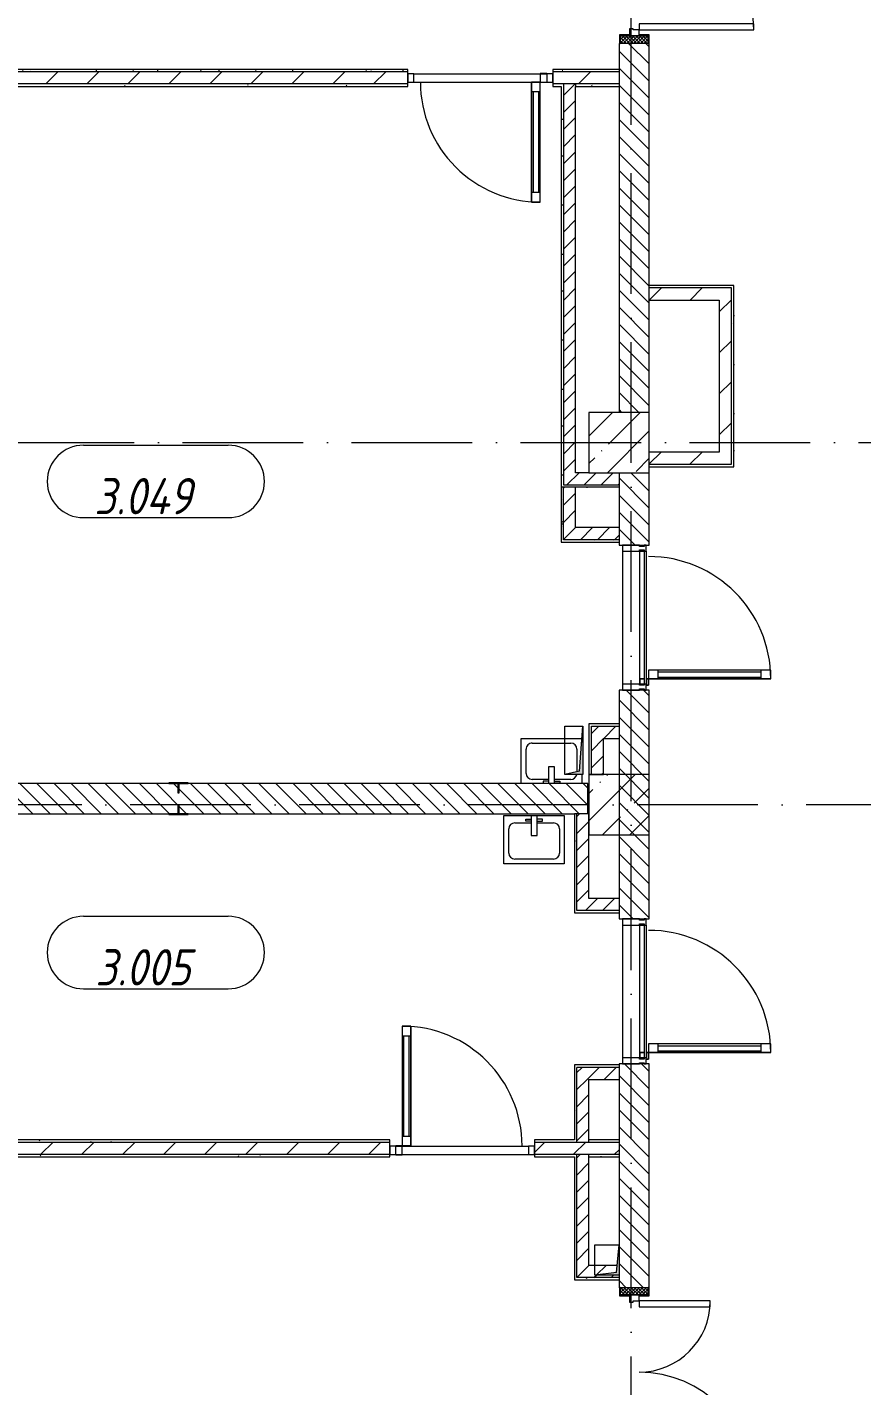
# Model space of a CAD drawing. Header units: millimetres. Extents: x -6467 to 106027, y -7090 to 195095.
# Drawn here: x 556 to 7469, y 121283 to 132535 of the extents above; entities that cross this region are included whole.
import ezdxf

# ---------------------------------------------------------------- set-up
doc = ezdxf.new("R2010")
doc.units = ezdxf.units.MM
doc.linetypes.add('50_200_ШТРИХ_1Т_ш5_п1_п1_', pattern=[1400, 1000, -200, 0, -200])
for name, color, linetype, lineweight, true_color in [('A-AREA-IDEN-1', 7, 'Continuous', 9, 0xaaaaaa), ('A-GENM-1', 7, 'Continuous', 9, 0xaaaaaa), ('A-GENM-2', 7, 'Continuous', 20, 0xaaaaaa), ('I-WALL-1', 7, 'Continuous', 5, 0x787878), ('M-EQPM-1', 7, 'Continuous', 9, 0xaaaaaa), ('M-EQPM-2', 7, 'Continuous', 9, 0xe2e2e2), ('P-SANR-FIXT-1', 7, 'Continuous', 9, 0xaaaaaa), ('Оси-3', 7, '50_200_ШТРИХ_1Т_ш5_п1_п1_', 9, 0xaaaaaa)]:
    doc.layers.add(name, color=color, linetype=linetype, lineweight=lineweight, true_color=true_color)
for name, color, linetype, lineweight in [('A-DETL-GENF', 7, 'Continuous', 9), ('A-DOOR', 7, 'Continuous', 9), ('A-DOOR-2', 7, 'Continuous', 5), ('A-DOOR-FRAM', 7, 'Continuous', 9), ('A-DOOR-FRAM-2', 7, 'Continuous', 5), ('A-GLAZ-CWMG', 7, 'Continuous', 9), ('A-GLAZ-CWMG-1', 7, 'Continuous', 20), ('A-WALL', 7, 'Continuous', 5), ('A-WALL-FNSH-1', 7, 'Continuous', 5), ('I-WALL', 7, 'Continuous', 5), ('S-COLS', 7, 'Continuous', 9), ('S-COLS-1', 7, 'Continuous', 5)]:
    doc.layers.add(name, color=color, linetype=linetype, lineweight=lineweight)
doc.styles.add('ISOCPEUR_I_1', font='isocpeui.ttf', dxfattribs={"width": 0.85, "height": 2.5})
pattern_1 = [(135, (109.45, 102614.03), (-70.71068, -70.71068), [])]
pattern_2 = [(0, (109.45, 102614.03), (406.4, 101.6), [6.706, -298.094, 6.706, -298.094, -1625.6]), (0, (109.45, 102614.03), (406.4, 101.6), [-609.6, 6.706, -602.894, 6.706, -298.094, -711.2]), (0, (109.45, 102614.03), (406.4, 101.6), [-1524, 6.706, -196.494, 6.706, -501.294]), (120, (261.85, 102664.83), (-291.18818, 301.15272), [6.706, -298.094, 6.706, -298.094, -1625.6]), (120, (261.85, 102664.83), (-291.18818, 301.15272), [-609.6, 6.706, -602.894, 6.706, -298.094, -711.2]), (120, (261.85, 102664.83), (-291.18818, 301.15272), [-1524, 6.706, -196.494, 6.706, -501.294]), (240, (312.65, 102868.03), (-115.21182, -402.75272), [6.706, -298.094, 6.706, -298.094, -1625.6]), (240, (312.65, 102868.03), (-115.21182, -402.75272), [-609.6, 6.706, -602.894, 6.706, -298.094, -711.2]), (240, (312.65, 102868.03), (-115.21182, -402.75272), [-1524, 6.706, -196.494, 6.706, -501.294])]
pattern_3 = [(45, (109.45, 102614.03), (-169.7056, 169.7056), [])]
pattern_4 = [(135, (1456.41, 189.685), (-14.14214, -14.14214), []), (225, (1456.41, 189.685), (14.14214, -14.14214), [])]
pattern_5 = [(45, (-666.384, 189.685), (-14.1421, 14.1421), []), (135, (-666.384, 189.685), (-14.1421, -14.1421), [])]
pattern_6 = [(45, (109.45, 102614.03), (-70.71068, 70.71068), [])]

# ---------------------------------------------------------------- blocks, each defined once
blk = doc.blocks.new('BSC_Колонна _Прямоугольная - 500х500-V58-АИ_План этажа Радиаторы_3')
at = {"layer": 'S-COLS-1'}
h = blk.add_hatch(dxfattribs=at)
h.set_pattern_fill('FP_86', color=256, style=0, pattern_type=2)
h.set_pattern_definition([(45, (-5350, -26481.04), (-228.0985, 228.0985), []), (45, (-5121.9, -26481.04), (-228.0985, 228.0985), [403.225, -80.645, 6.706, -73.939])])
h.paths.add_polyline_path([(-250, -250), (250, -250), (250, 250), (-250, 250)])
for p, q in [((250, 250), (-250, 250)), ((-250, 250), (-250, -250)), ((250, -250), (250, 250)), ((-250, -250), (250, -250))]:
    blk.add_line(p, q, dxfattribs=at)
blk = doc.blocks.new('110_Дверь_СКБ_2Ст_Наружная1 - СОШ_Д-07_1760_1440_х2400мм_Все учебные помещения_ читальные залы_EIW30-25569166-АИ_План этажа Радиаторы_3')
at = {"layer": 'A-DOOR-2'}
h = blk.add_hatch(dxfattribs=at)
h.set_pattern_fill('FP_117', color=256, style=0, pattern_type=2)
h.set_pattern_definition(pattern_4)
h.paths.add_polyline_path([(899.5, -115), (899.5, 115), (839.5, 115), (839.5, -115)])
at = {"layer": 'A-DOOR-FRAM-2'}
h = blk.add_hatch(dxfattribs=at)
h.set_pattern_fill('FP_118', color=256, style=0, pattern_type=2)
h.set_pattern_definition(pattern_5)
h.paths.add_polyline_path([(-800.5, -115), (-800.5, 115), (-860.5, 115), (-860.5, -115)])
at = {"layer": 'A-DOOR'}
for p, q in [((789.5, 990), (739.5, 990)), ((739.5, 990), (739.5, 40)), ((789.5, 40), (789.5, 990)), ((-750.5, 630), (-750.5, 40)), ((-700.5, 630), (-750.5, 630)), ((-700.5, 40), (-700.5, 630)), ((-750.5, 40), (-700.5, 40)), ((739.5, 40), (789.5, 40))]:
    blk.add_line(p, q, dxfattribs=at)
at = {"layer": 'A-DOOR-2'}
for p, q in [((-792.5, 123), (-862.5, 123)), ((-862.5, 123), (-862.5, 115)), ((-862.5, 115), (-800.5, 115)), ((-800.5, 115), (-800.5, 40)), ((-792.5, 40), (-792.5, 123)), ((901.5, 123), (831.5, 123)), ((831.5, 123), (831.5, 40)), ((839.5, 40), (839.5, 115)), ((839.5, 115), (901.5, 115)), ((901.5, 115), (901.5, 123)), ((-800.5, 40), (-792.5, 40)), ((831.5, 40), (839.5, 40)), ((-792.5, -40), (-800.5, -40)), ((-800.5, -40), (-800.5, -115)), ((-792.5, -123), (-792.5, -40)), ((839.5, -40), (831.5, -40)), ((831.5, -40), (831.5, -123)), ((839.5, -115), (839.5, -40)), ((-862.5, -115), (-862.5, -123)), ((-800.5, -115), (-862.5, -115)), ((-862.5, -123), (-792.5, -123)), ((831.5, -123), (901.5, -123)), ((901.5, -115), (839.5, -115)), ((901.5, -123), (901.5, -115))]:
    blk.add_line(p, q, dxfattribs=at)
for centre, radius, start, end in [((789.5, 40), 950, 90, 180), ((-750.5, 40), 590, 0, 90)]:
    blk.add_arc(centre, radius, start, end, dxfattribs=at)
at = {"layer": 'A-DOOR-FRAM'}
for p, q in [((-800.5, 115), (-860.5, 115)), ((-860.5, 115), (-860.5, -115)), ((-800.5, -115), (-800.5, 115)), ((899.5, 115), (839.5, 115)), ((839.5, 115), (839.5, -115)), ((899.5, -115), (899.5, 115)), ((-750.5, 40), (-800.5, 40)), ((-800.5, 40), (-800.5, -40)), ((-750.5, -10), (-750.5, 40)), ((789.5, 40), (789.5, -10)), ((839.5, 40), (789.5, 40)), ((839.5, -40), (839.5, 40)), ((-800.5, -40), (-740.5, -40)), ((-740.5, -10), (-750.5, -10)), ((-740.5, -40), (-740.5, -10)), ((789.5, -10), (779.5, -10)), ((779.5, -10), (779.5, -40)), ((779.5, -40), (839.5, -40)), ((-860.5, -115), (-800.5, -115)), ((839.5, -115), (899.5, -115))]:
    blk.add_line(p, q, dxfattribs=at)
blk = doc.blocks.new('110_Дверь_СКБ_2Ст_Наружная1 - СОШ_Д-07_1760_1440_х2400мм_Все учебные помещения_ читальные залы-26087665-АИ_План этажа Радиаторы_3')
at = {"layer": 'A-DOOR-2'}
h = blk.add_hatch(dxfattribs=at)
h.set_pattern_fill('FP_117', color=256, style=0, pattern_type=2)
h.set_pattern_definition(pattern_4)
h.paths.add_polyline_path([(899.5, -115), (899.5, 115), (839.5, 115), (839.5, -115)])
at = {"layer": 'A-DOOR-FRAM-2'}
h = blk.add_hatch(dxfattribs=at)
h.set_pattern_fill('FP_118', color=256, style=0, pattern_type=2)
h.set_pattern_definition(pattern_5)
h.paths.add_polyline_path([(-800.5, -115), (-800.5, 115), (-860.5, 115), (-860.5, -115)])
at = {"layer": 'A-DOOR'}
for p, q in [((789.5, 990), (739.5, 990)), ((739.5, 990), (739.5, 40)), ((789.5, 40), (789.5, 990)), ((-750.5, 630), (-750.5, 40)), ((-700.5, 630), (-750.5, 630)), ((-700.5, 40), (-700.5, 630)), ((-750.5, 40), (-700.5, 40)), ((739.5, 40), (789.5, 40))]:
    blk.add_line(p, q, dxfattribs=at)
at = {"layer": 'A-DOOR-2'}
for p, q in [((-792.5, 123), (-862.5, 123)), ((-862.5, 123), (-862.5, 115)), ((-862.5, 115), (-800.5, 115)), ((-800.5, 115), (-800.5, 40)), ((-792.5, 40), (-792.5, 123)), ((901.5, 123), (831.5, 123)), ((831.5, 123), (831.5, 40)), ((839.5, 40), (839.5, 115)), ((839.5, 115), (901.5, 115)), ((901.5, 115), (901.5, 123)), ((-800.5, 40), (-792.5, 40)), ((831.5, 40), (839.5, 40)), ((-792.5, -40), (-800.5, -40)), ((-800.5, -40), (-800.5, -115)), ((-792.5, -123), (-792.5, -40)), ((839.5, -40), (831.5, -40)), ((831.5, -40), (831.5, -123)), ((839.5, -115), (839.5, -40)), ((-862.5, -115), (-862.5, -123)), ((-800.5, -115), (-862.5, -115)), ((-862.5, -123), (-792.5, -123)), ((831.5, -123), (901.5, -123)), ((901.5, -115), (839.5, -115)), ((901.5, -123), (901.5, -115))]:
    blk.add_line(p, q, dxfattribs=at)
for centre, radius, start, end in [((789.5, 40), 950, 90, 180), ((-750.5, 40), 590, 0, 90)]:
    blk.add_arc(centre, radius, start, end, dxfattribs=at)
at = {"layer": 'A-DOOR-FRAM'}
for p, q in [((-800.5, 115), (-860.5, 115)), ((-860.5, 115), (-860.5, -115)), ((-800.5, -115), (-800.5, 115)), ((899.5, 115), (839.5, 115)), ((839.5, 115), (839.5, -115)), ((899.5, -115), (899.5, 115)), ((-750.5, 40), (-800.5, 40)), ((-800.5, 40), (-800.5, -40)), ((-750.5, -10), (-750.5, 40)), ((789.5, 40), (789.5, -10)), ((839.5, 40), (789.5, 40)), ((839.5, -40), (839.5, 40)), ((-800.5, -40), (-740.5, -40)), ((-740.5, -10), (-750.5, -10)), ((-740.5, -40), (-740.5, -10)), ((789.5, -10), (779.5, -10)), ((779.5, -10), (779.5, -40)), ((779.5, -40), (839.5, -40)), ((-860.5, -115), (-800.5, -115)), ((839.5, -115), (899.5, -115))]:
    blk.add_line(p, q, dxfattribs=at)
blk = doc.blocks.new('SND_2D_Раковина1 - 400х300-V164-АИ_План этажа Радиаторы_3')
at = {"layer": 'P-SANR-FIXT-1'}
for p, q in [((-250, 80), (-250, 155)), ((-160, 120), (-25, 120)), ((-70, 150), (-25, 150)), ((-70, 135), (-70, 150)), ((-25, 135), (-70, 135)), ((-25, 155), (-25, 15)), ((25, 15), (25, 155)), ((70, 150), (25, 150)), ((25, 135), (70, 135)), ((25, 120), (160, 120)), ((70, 135), (70, 150)), ((250, 155), (250, -220)), ((-210, -130), (-210, 58)), ((-25, 15), (25, 15)), ((210, 70), (210, -130)), ((-250, -220), (-250, -185)), ((250, -220), (-250, -220)), ((160, -180), (-160, -180))]:
    blk.add_line(p, q, dxfattribs=at)
for centre, start, end in [((-160, 70), 90, 167.273), ((160, 70), 0, 90), ((-160, -130), 180, 270), ((160, -130), 270, 0)]:
    blk.add_arc(centre, 50, start, end, dxfattribs=at)
blk = doc.blocks.new('SND_2D_Раковина1 - 400х300-17910372-АИ_План этажа Радиаторы_3')
at = {"layer": 'P-SANR-FIXT-1'}
for p, q in [((-250, -220), (-250, 180)), ((-250, 180), (250, 180)), ((-160, 120), (-25, 120)), ((-70, 150), (-25, 150)), ((-70, 135), (-70, 150)), ((-25, 135), (-70, 135)), ((-25, 180), (-25, 15)), ((25, 15), (25, 180)), ((70, 150), (25, 150)), ((25, 135), (70, 135)), ((25, 120), (160, 120)), ((70, 135), (70, 150)), ((250, 180), (250, -220)), ((-210, -130), (-210, 70)), ((-25, 15), (25, 15)), ((210, 70), (210, -130)), ((250, -220), (-250, -220)), ((160, -180), (-160, -180))]:
    blk.add_line(p, q, dxfattribs=at)
for centre, start, end in [((-160, 70), 90, 180), ((160, 70), 0, 90), ((-160, -130), 180, 270), ((160, -130), 270, 0)]:
    blk.add_arc(centre, 50, start, end, dxfattribs=at)
blk = doc.blocks.new('Дверь_СКБ_1ст_Витражная - Горячий цех 11  EIW30 2-22198419-АИ_План этажа Радиаторы_3')
at = {"layer": 'A-DETL-GENF'}
for p, q in [((-496, 1028), (-424, 1028)), ((-496, 1028), (-496, 36)), ((-424, 1028), (-496, 1028)), ((-496, 1028), (-496, 36)), ((-424, 1028), (-424, 36)), ((-424, 36), (-424, 1028)), ((-496, 948), (-424, 948)), ((-486, 948), (-486, 116)), ((-442, 948), (-442, 116)), ((-496, 116), (-424, 116)), ((-496, 36), (-550, 36)), ((-496, 36), (-550, 36)), ((-424, 36), (-496, 36)), ((-496, 36), (-424, 36)), ((-496, -36), (-496, 36)), ((-496, -36), (-496, 36)), ((-550, -36), (-496, -36)), ((-550, -36), (-496, -36))]:
    blk.add_line(p, q, dxfattribs=at)
at = {"layer": 'A-DOOR-2'}
blk.add_line((-496, 1028), (-496, 36), dxfattribs=at)
blk.add_arc((-496, 36), 992, 360, 90, dxfattribs=at)
blk = doc.blocks.new('Прямоугольный импост - 50 x 70 мм-21848218-АИ_План этажа Радиаторы_3')
at = {"layer": 'A-GLAZ-CWMG'}
for p, q in [((3650, 29536), (4750, 29536)), ((3650, 29466), (4750, 29466))]:
    blk.add_line(p, q, dxfattribs=at)
blk = doc.blocks.new('Прямоугольный импост - 50 x 70 мм-21848188-АИ_План этажа Радиаторы_3')
at = {"layer": 'A-GLAZ-CWMG-1'}
for p, q in [((-50, 35), (0, 35)), ((-50, -35), (-50, 35)), ((0, 35), (0, -35)), ((0, -35), (-50, -35))]:
    blk.add_line(p, q, dxfattribs=at)
blk = doc.blocks.new('Прямоугольный импост - 50 x 70 мм-21848189-АИ_План этажа Радиаторы_3')
at = {"layer": 'A-GLAZ-CWMG-1'}
for p, q in [((0, 35), (-50, 35)), ((-50, 35), (-50, -35)), ((0, -35), (0, 35)), ((-50, -35), (0, -35))]:
    blk.add_line(p, q, dxfattribs=at)
blk = doc.blocks.new('Дверь_СКБ_1ст_Витражная - Горячий цех 11  EIW30 2-22196116-АИ_План этажа Радиаторы_3')
at = {"layer": 'A-DETL-GENF'}
for p, q in [((-560, 36), (-506, 36)), ((-506, 36), (-560, 36)), ((-506, 36), (-506, 0)), ((-506, 0), (-506, 36)), ((-560, -36), (-560, -17)), ((-560, -17), (-560, -36)), ((-506, -36), (-560, -36)), ((-560, -36), (-506, -36)), ((-506, -17), (-506, -36)), ((-506, -36), (-506, -17)), ((-434, -36), (-506, -36)), ((-506, -1048), (-506, -36)), ((-434, -36), (-506, -36)), ((-506, -36), (-506, -1048)), ((-434, -1048), (-434, -36)), ((-434, -1048), (-434, -36)), ((-506, -116), (-434, -116)), ((-496, -968), (-496, -116)), ((-452, -968), (-452, -116)), ((-506, -968), (-434, -968)), ((-506, -1048), (-434, -1048)), ((-506, -1048), (-434, -1048))]:
    blk.add_line(p, q, dxfattribs=at)
at = {"layer": 'A-DOOR-2'}
blk.add_line((-506, -1048), (-506, -36), dxfattribs=at)
blk.add_arc((-506, -36), 1012, 270, 0, dxfattribs=at)
blk = doc.blocks.new('Прямоугольный импост - Импост структурный с накладкой - 180мм-22195971-АИ_План этажа Радиаторы_3')
at = {"layer": 'A-GLAZ-CWMG'}
for p, q in [((5378, 25581), (5378, 24481)), ((5518, 25581), (5558, 25581)), ((5518, 25581), (5518, 24481)), ((5558, 25581), (5558, 24481)), ((5575, 25581), (5575, 24481)), ((5558, 24481), (5518, 24481))]:
    blk.add_line(p, q, dxfattribs=at)
blk = doc.blocks.new('Прямоугольный импост - Импост структурный с накладкой - 180мм-20786484-АИ_План этажа Радиаторы_3')
at = {"layer": 'A-GLAZ-CWMG-1'}
for p, q in [((-50, 0), (-50, 17)), ((-50, 17), (0, 17)), ((-40, 0), (-50, 0)), ((-40, -40), (-40, 0)), ((0, 0), (-10, 0)), ((-10, 0), (-10, -40)), ((0, 17), (0, 0)), ((-50, -180), (-50, -40)), ((-50, -40), (-40, -40)), ((-10, -40), (0, -40)), ((0, -40), (0, -180)), ((0, -180), (-50, -180))]:
    blk.add_line(p, q, dxfattribs=at)
blk = doc.blocks.new('Прямоугольный импост - Импост структурный с накладкой - 180мм-20786485-АИ_План этажа Радиаторы_3')
at = {"layer": 'A-GLAZ-CWMG-1'}
for p, q in [((0, 17), (-50, 17)), ((-50, 17), (-50, 0)), ((-50, 0), (-40, 0)), ((-40, 0), (-40, -40)), ((-10, -40), (-10, 0)), ((-10, 0), (0, 0)), ((0, 0), (0, 17)), ((-40, -40), (-50, -40)), ((-50, -40), (-50, -180)), ((0, -40), (-10, -40)), ((0, -180), (0, -40)), ((-50, -180), (0, -180))]:
    blk.add_line(p, q, dxfattribs=at)
blk = doc.blocks.new('Дверь_СКБ_1ст_Витражная - Горячий цех 11  EIW30 2-22738440-АИ_План этажа Радиаторы_3')
at = {"layer": 'A-DETL-GENF'}
for p, q in [((550, 36), (496, 36)), ((496, 36), (496, -36)), ((550, 36), (496, 36)), ((496, 36), (496, -36)), ((424, -36), (496, -36)), ((424, -1028), (424, -36)), ((424, -36), (424, -1028)), ((496, -36), (424, -36)), ((496, -1028), (496, -36)), ((496, -1028), (496, -36)), ((496, -36), (550, -36)), ((496, -36), (550, -36)), ((496, -116), (424, -116)), ((442, -948), (442, -116)), ((486, -948), (486, -116)), ((496, -948), (424, -948)), ((496, -1028), (424, -1028)), ((424, -1028), (496, -1028))]:
    blk.add_line(p, q, dxfattribs=at)
at = {"layer": 'A-DOOR-2'}
blk.add_line((496, -1028), (496, -36), dxfattribs=at)
blk.add_arc((496, -36), 992, 180, 270, dxfattribs=at)
blk = doc.blocks.new('Прямоугольный импост - 50 x 70 мм-22486219-АИ_План этажа Радиаторы_3')
at = {"layer": 'A-GLAZ-CWMG'}
for p, q in [((3500, 20654), (4600, 20654)), ((3500, 20584), (4600, 20584))]:
    blk.add_line(p, q, dxfattribs=at)
blk = doc.blocks.new('Прямоугольный импост - 50 x 70 мм-22486241-АИ_План этажа Радиаторы_3')
at = {"layer": 'A-GLAZ-CWMG-1'}
for p, q in [((-50, 35), (0, 35)), ((-50, -35), (-50, 35)), ((0, 35), (0, -35)), ((0, -35), (-50, -35))]:
    blk.add_line(p, q, dxfattribs=at)
blk = doc.blocks.new('Прямоугольный импост - 50 x 70 мм-22486242-АИ_План этажа Радиаторы_3')
at = {"layer": 'A-GLAZ-CWMG-1'}
for p, q in [((0, 35), (-50, 35)), ((-50, 35), (-50, -35)), ((0, -35), (0, 35)), ((-50, -35), (0, -35))]:
    blk.add_line(p, q, dxfattribs=at)
blk = doc.blocks.new('Канал вертикальный прямоугольный - Шахта - значок проема-24087366-АИ_План этажа Радиаторы_3')
at = {"layer": 'M-EQPM-2'}
blk.add_hatch(color=256, dxfattribs=at).paths.add_polyline_path([(-100, 125), (-100, -125), (-77, 103), (100, 125)])
at = {"layer": 'M-EQPM-1'}
for p, q in [((-100, -125), (-100, 125)), ((-100, 125), (100, 125)), ((-77, 103), (100, 125)), ((100, 125), (100, -125)), ((-77, 103), (-100, -125)), ((100, -125), (-100, -125))]:
    blk.add_line(p, q, dxfattribs=at)
blk = doc.blocks.new('Канал вертикальный прямоугольный - Шахта - значок проема-24087328-АИ_План этажа Радиаторы_3')
at = {"layer": 'M-EQPM-2'}
blk.add_hatch(color=256, dxfattribs=at).paths.add_polyline_path([(75, 200), (-75, 200), (-75, -200), (-47.5, 172.5)])
at = {"layer": 'M-EQPM-1'}
for p, q in [((-75, -200), (-75, 200)), ((-75, 200), (75, 200)), ((-47.5, 172.5), (-75, -200)), ((-47.5, 172.5), (75, 200)), ((75, 200), (75, -200)), ((75, -200), (-75, -200))]:
    blk.add_line(p, q, dxfattribs=at)
blk = doc.blocks.new('АР_Перемычка1 - АР_Перемычка-26087702-АИ_План этажа Радиаторы_3')
at = {"layer": 'A-GENM-1'}
blk.add_line((-350, -125), (-342, -125), dxfattribs=at)
blk = doc.blocks.new('Фахверк _газобетон торцы_854 - Фахверк _газобетон торцы_-26104631-АИ_План этажа Радиаторы_3')
at = {"layer": 'A-GENM-2'}
for p, q in [((88426, 11135), (88345, 11135)), ((88345, 11135), (88345, 11129)), ((88345, 11129), (88420, 11129)), ((88420, 11129), (88420, 11054)), ((88420, 11054), (88426, 11054)), ((88426, 11054), (88426, 11135)), ((88420, 10954), (88420, 10879)), ((88426, 10954), (88420, 10954)), ((88426, 10873), (88426, 10954)), ((88420, 10879), (88345, 10879)), ((88345, 10879), (88345, 10873)), ((88345, 10873), (88426, 10873))]:
    blk.add_line(p, q, dxfattribs=at)
blk = doc.blocks.new('Фахверк _газобетон торцы_855 - Фахверк _газобетон торцы_-26104651-АИ_План этажа Радиаторы_3')
at = {"layer": 'A-GENM-2'}
for p, q in [((88426, -6053), (88345, -6053)), ((88345, -6053), (88345, -6059)), ((88345, -6059), (88420, -6059)), ((88420, -6059), (88420, -6134)), ((88426, -6134), (88426, -6053)), ((88420, -6134), (88426, -6134)), ((88426, -6234), (88420, -6234)), ((88420, -6234), (88420, -6309)), ((88426, -6315), (88426, -6234)), ((88420, -6309), (88345, -6309)), ((88345, -6309), (88345, -6315)), ((88345, -6315), (88426, -6315))]:
    blk.add_line(p, q, dxfattribs=at)
blk = doc.blocks.new('AAR_СКБ_Марка_помещения_1_5 ммп - Номер-27962133-АИ_План этажа Радиаторы_3')
at = {"layer": 'A-AREA-IDEN-1'}
for p, q in [((-2.987, 3), (3.013, 3)), ((-2.987, 0), (3.013, 0))]:
    blk.add_line(p, q, dxfattribs=at)
for centre, start, end in [((-2.987, 1.5), 90, 270), ((3.013, 1.5), 270, 90)]:
    blk.add_arc(centre, 1.5, start, end, dxfattribs=at)

msp = doc.modelspace()

# ---------------------------------------------------------------- hatches: boundary and pattern name
at = {"layer": 'I-WALL'}
h = msp.add_hatch(dxfattribs=at)
h.set_pattern_fill('FP_2', color=256, style=0, pattern_type=2)
h.set_pattern_definition(pattern_1)
h.paths.add_polyline_path([(5544, 112647), (5709, 112647), (5709, 112765), (5459, 112765), (5459, 112647)])
h.paths.add_polyline_path([(5459, 113465), (5709, 113465), (5709, 113920), (5459, 113920), (5459, 113660)])
h.paths.add_polyline_path([(5544, 114620), (5709, 114620), (5709, 116545), (5459, 116545), (5459, 114620)])
h.paths.add_polyline_path([(5459, 117045), (5709, 117045), (5709, 118169), (5459, 118169), (5459, 117121)])
h.paths.add_polyline_path([(5624, 118869), (5709, 118869), (5709, 119069), (5459, 119069), (5459, 118869), (5544, 118869)])
h.paths.add_polyline_path([(5544, 119769), (5709, 119769), (5709, 119845), (5459, 119845), (5459, 119769)])
h.paths.add_polyline_path([(5529, 122095), (5709, 122097), (5709, 123949), (5459, 123949), (5461, 122097), (5469, 122095)])
h.paths.add_polyline_path([(5709, 125149), (5709, 127045), (5459, 127045), (5459, 125149)])
h.paths.add_polyline_path([(5709, 128245), (5709, 128845), (5459, 128845), (5459, 128245)])
h.paths.add_polyline_path([(5547, 129345), (5709, 129345), (5707, 132400), (5459, 132400), (5459, 129345), (5541, 129345)])
h.paths.add_polyline_path([(5529, 134162), (5709, 134164), (5707, 134845), (5459, 134845), (5461, 134164), (5469, 134162)])
h.paths.add_polyline_path([(5556, 135345), (5709, 135345), (5709, 137845), (5459, 137845), (5459, 135345)])
h.paths.add_polyline_path([(5709, 138345), (5709, 140845), (5459, 140845), (5459, 138345)])
h.paths.add_polyline_path([(5709, 141345), (5709, 144042), (5459, 144042), (5459, 141345)])
h = msp.add_hatch(dxfattribs=at)
h.set_pattern_fill('FP_4', color=256, style=0, pattern_type=2)
h.set_pattern_definition(pattern_3)
h.paths.add_polyline_path([(4909, 132065), (5459, 132065), (5459, 132165), (4909, 132165)])
h.paths.add_polyline_path([(-432, 132065), (3709, 132065), (3709, 132165), (-2091, 132165), (-2091, 132065), (-2087, 132065)])
h = msp.add_hatch(dxfattribs=at)
h.set_pattern_fill('FP_5', color=256, style=0, pattern_type=2)
h.set_pattern_definition(pattern_6)
h.paths.add_polyline_path([(4999, 128845), (5099, 128845), (5099, 132065), (4999, 132065), (4999, 129777)])
h = msp.add_hatch(dxfattribs=at)
h.set_pattern_fill('FP_4', color=256, style=0, pattern_type=2)
h.set_pattern_definition(pattern_3)
h.paths.add_polyline_path([(5709, 130275), (6289, 130275), (6289, 130375), (5709, 130375)])
h = msp.add_hatch(dxfattribs=at)
h.set_pattern_fill('FP_4', color=256, style=0, pattern_type=2)
h.set_pattern_definition(pattern_3)
h.paths.add_polyline_path([(6289, 128915), (6389, 128915), (6389, 130375), (6289, 130375), (6289, 129015)])
h = msp.add_hatch(dxfattribs=at)
h.set_pattern_fill('FP_4', color=256, style=0, pattern_type=2)
h.set_pattern_definition(pattern_3)
h.paths.add_polyline_path([(6289, 128915), (6289, 129015), (5709, 129015), (5709, 128915), (6184, 128915)])
h = msp.add_hatch(dxfattribs=at)
h.set_pattern_fill('FP_5', color=256, style=0, pattern_type=2)
h.set_pattern_definition(pattern_6)
h.paths.add_polyline_path([(5209, 128745), (5459, 128745), (5459, 128845), (4999, 128845), (4999, 128745)])
h = msp.add_hatch(dxfattribs=at)
h.set_pattern_fill('FP_5', color=256, style=0, pattern_type=2)
h.set_pattern_definition(pattern_6)
h.paths.add_polyline_path([(5099, 128390), (5099, 128725), (4999, 128725), (4999, 128390)])
h = msp.add_hatch(dxfattribs=at)
h.set_pattern_fill('FP_5', color=256, style=0, pattern_type=2)
h.set_pattern_definition(pattern_6)
h.paths.add_polyline_path([(5459, 128290), (5459, 128390), (4999, 128390), (4999, 128290)])
h = msp.add_hatch(dxfattribs=at)
h.set_pattern_fill('FP_5', color=256, style=0, pattern_type=2)
h.set_pattern_definition(pattern_6)
h.paths.add_polyline_path([(5459, 126645), (5459, 126745), (5229, 126745), (5229, 126645), (5329, 126645)])
h = msp.add_hatch(dxfattribs=at)
h.set_pattern_fill('FP_5', color=256, style=0, pattern_type=2)
h.set_pattern_definition(pattern_6)
h.paths.add_polyline_path([(5329, 126345), (5329, 126645), (5229, 126645), (5229, 126345)])
h = msp.add_hatch(dxfattribs=at)
h.set_pattern_fill('FP_2', color=256, style=0, pattern_type=2)
h.set_pattern_definition(pattern_1)
h.paths.add_polyline_path([(5199, 126020), (5199, 126270), (-1811, 126270), (-1811, 126020), (2876, 126020)])
h = msp.add_hatch(dxfattribs=at)
h.set_pattern_fill('FP_5', color=256, style=0, pattern_type=2)
h.set_pattern_definition(pattern_6)
h.paths.add_polyline_path([(5209, 125320), (5209, 126020), (5109, 126020), (5109, 125320)])
h = msp.add_hatch(dxfattribs=at)
h.set_pattern_fill('FP_5', color=256, style=0, pattern_type=2)
h.set_pattern_definition(pattern_6)
h.paths.add_polyline_path([(5459, 125220), (5459, 125320), (5109, 125320), (5109, 125220)])
h = msp.add_hatch(dxfattribs=at)
h.set_pattern_fill('FP_5', color=256, style=0, pattern_type=2)
h.set_pattern_definition(pattern_6)
h.paths.add_polyline_path([(5459, 123820), (5459, 123920), (5109, 123920), (5109, 123820), (5357, 123820)])
h = msp.add_hatch(dxfattribs=at)
h.set_pattern_fill('FP_5', color=256, style=0, pattern_type=2)
h.set_pattern_definition(pattern_6)
h.paths.add_polyline_path([(5209, 122280), (5209, 123200), (5109, 123200), (5109, 122280)])
h.paths.add_polyline_path([(5109, 123300), (5209, 123300), (5209, 123820), (5109, 123820), (5109, 123320)])
h = msp.add_hatch(dxfattribs=at)
h.set_pattern_fill('FP_4', color=256, style=0, pattern_type=2)
h.set_pattern_definition(pattern_3)
h.paths.add_polyline_path([(5459, 123200), (5459, 123300), (4759, 123300), (4759, 123200), (5357, 123200)])
h.paths.add_polyline_path([(2876, 123200), (3559, 123200), (3559, 123300), (-2091, 123300), (-2091, 123200), (-432, 123200)])
h = msp.add_hatch(dxfattribs=at)
h.set_pattern_fill('FP_5', color=256, style=0, pattern_type=2)
h.set_pattern_definition(pattern_6)
h.paths.add_polyline_path([(5109, 122180), (5459, 122180), (5459, 122200), (5259, 122200), (5437, 122223), (5443, 122280), (5109, 122280)])
at = {"layer": 'I-WALL-1'}
h = msp.add_hatch(dxfattribs=at)
h.set_pattern_fill('FP_3', color=256, style=0, pattern_type=2)
h.set_pattern_definition(pattern_2)
h.paths.add_polyline_path([(5459, 132165), (5459, 132185), (4909, 132185), (4909, 132165)])
h.paths.add_polyline_path([(2876, 132165), (3709, 132165), (3709, 132185), (-2091, 132185), (-2091, 132165), (-432, 132165)])
h = msp.add_hatch(dxfattribs=at)
h.set_pattern_fill('FP_3', color=256, style=0, pattern_type=2)
h.set_pattern_definition(pattern_2)
h.paths.add_polyline_path([(4999, 132045), (4999, 132065), (4909, 132065), (4909, 132045), (4979, 132045)])
h.paths.add_polyline_path([(3709, 132045), (3709, 132065), (-2091, 132065), (-2091, 132045), (2876, 132045)])
h.paths.add_polyline_path([(5099, 132045), (5459, 132045), (5459, 132065), (5099, 132065)])
h = msp.add_hatch(dxfattribs=at)
h.set_pattern_fill('FP_3', color=256, style=0, pattern_type=2)
h.set_pattern_definition(pattern_2)
h.paths.add_polyline_path([(4999, 128745), (4999, 132045), (4979, 132045), (4979, 128745)])
h = msp.add_hatch(dxfattribs=at)
h.set_pattern_fill('FP_3', color=256, style=0, pattern_type=2)
h.set_pattern_definition(pattern_2)
h.paths.add_polyline_path([(5709, 130375), (6389, 130375), (6389, 130395), (5709, 130395)])
h = msp.add_hatch(dxfattribs=at)
h.set_pattern_fill('FP_3', color=256, style=0, pattern_type=2)
h.set_pattern_definition(pattern_2)
h.paths.add_polyline_path([(6389, 128895), (6409, 128895), (6409, 130395), (6389, 130395), (6389, 128915)])
h = msp.add_hatch(dxfattribs=at)
h.set_pattern_fill('FP_3', color=256, style=0, pattern_type=2)
h.set_pattern_definition(pattern_2)
h.paths.add_polyline_path([(5709, 128895), (6389, 128895), (6389, 128915), (5709, 128915)])
h = msp.add_hatch(dxfattribs=at)
h.set_pattern_fill('FP_3', color=256, style=0, pattern_type=2)
h.set_pattern_definition(pattern_2)
h.paths.add_polyline_path([(5459, 128725), (5459, 128745), (4979, 128745), (4979, 128725)])
h = msp.add_hatch(dxfattribs=at)
h.set_pattern_fill('FP_3', color=256, style=0, pattern_type=2)
h.set_pattern_definition(pattern_2)
h.paths.add_polyline_path([(4999, 128290), (4999, 128725), (4979, 128725), (4979, 128290)])
h = msp.add_hatch(dxfattribs=at)
h.set_pattern_fill('FP_3', color=256, style=0, pattern_type=2)
h.set_pattern_definition(pattern_2)
h.paths.add_polyline_path([(5459, 128270), (5459, 128290), (4979, 128290), (4979, 128270)])
h = msp.add_hatch(dxfattribs=at)
h.set_pattern_fill('FP_3', color=256, style=0, pattern_type=2)
h.set_pattern_definition(pattern_2)
h.paths.add_polyline_path([(5459, 126745), (5459, 126765), (5209, 126765), (5209, 126745), (5229, 126745)])
h = msp.add_hatch(dxfattribs=at)
h.set_pattern_fill('FP_3', color=256, style=0, pattern_type=2)
h.set_pattern_definition(pattern_2)
h.paths.add_polyline_path([(5229, 126345), (5229, 126745), (5209, 126745), (5209, 126345)])
h = msp.add_hatch(dxfattribs=at)
h.set_pattern_fill('FP_3', color=256, style=0, pattern_type=2)
h.set_pattern_definition(pattern_2)
h.paths.add_polyline_path([(5109, 125220), (5109, 126020), (5089, 126020), (5089, 125220)])
h = msp.add_hatch(dxfattribs=at)
h.set_pattern_fill('FP_3', color=256, style=0, pattern_type=2)
h.set_pattern_definition(pattern_2)
h.paths.add_polyline_path([(5459, 125200), (5459, 125220), (5089, 125220), (5089, 125200)])
h = msp.add_hatch(dxfattribs=at)
h.set_pattern_fill('FP_3', color=256, style=0, pattern_type=2)
h.set_pattern_definition(pattern_2)
h.paths.add_polyline_path([(5459, 123920), (5459, 123940), (5089, 123940), (5089, 123920), (5357, 123920)])
h = msp.add_hatch(dxfattribs=at)
h.set_pattern_fill('FP_3', color=256, style=0, pattern_type=2)
h.set_pattern_definition(pattern_2)
h.paths.add_polyline_path([(5109, 122180), (5109, 123180), (5089, 123180), (5089, 122180)])
h.paths.add_polyline_path([(5109, 123320), (5109, 123920), (5089, 123920), (5089, 123320)])
h = msp.add_hatch(dxfattribs=at)
h.set_pattern_fill('FP_3', color=256, style=0, pattern_type=2)
h.set_pattern_definition(pattern_2)
h.paths.add_polyline_path([(5357, 123300), (5459, 123300), (5459, 123320), (5209, 123320), (5209, 123300)])
h.paths.add_polyline_path([(4759, 123300), (5109, 123300), (5109, 123320), (4759, 123320)])
h.paths.add_polyline_path([(2876, 123300), (3559, 123300), (3559, 123320), (-2091, 123320), (-2091, 123300), (-432, 123300)])
h = msp.add_hatch(dxfattribs=at)
h.set_pattern_fill('FP_3', color=256, style=0, pattern_type=2)
h.set_pattern_definition(pattern_2)
h.paths.add_polyline_path([(5357, 123180), (5459, 123180), (5459, 123200), (5209, 123200), (5209, 123180)])
h.paths.add_polyline_path([(3559, 123180), (3559, 123200), (-2091, 123200), (-2091, 123180), (2876, 123180)])
h.paths.add_polyline_path([(5109, 123180), (5109, 123200), (4759, 123200), (4759, 123180), (5089, 123180)])
h = msp.add_hatch(dxfattribs=at)
h.set_pattern_fill('FP_3', color=256, style=0, pattern_type=2)
h.set_pattern_definition(pattern_2)
h.paths.add_polyline_path([(5459, 122160), (5459, 122180), (5089, 122180), (5089, 122160)])
at = {"layer": 'S-COLS-1'}
h = msp.add_hatch(dxfattribs=at)
h.set_pattern_fill('FP_1', color=256, style=0, pattern_type=2)
h.set_pattern_definition([(45, (109.45, 102614.03), (-228.0985, 228.0985), []), (45, (337.55, 102614.03), (-228.0985, 228.0985), [403.225, -80.645, 6.706, -73.939])])
h.paths.add_polyline_path([(5209, 125845), (5709, 125845), (5709, 126345), (5209, 126345)])

# ---------------------------------------------------------------- linework, layer by layer
at = {"layer": 'A-WALL'}
for p, q in [((5459, 132400), (5459, 129345)), ((5699, 132400), (5469, 132400)), ((5709, 129345), (5709, 132400)), ((3709, 132165), (-2091, 132165)), ((5459, 132165), (4909, 132165)), ((3709, 132065), (-2091, 132065)), ((5459, 132065), (4909, 132065)), ((4999, 132065), (4999, 128745)), ((5099, 132065), (5099, 132045)), ((6389, 130375), (5709, 130375)), ((6389, 128915), (6389, 130375)), ((5459, 128845), (5459, 128245)), ((5709, 128915), (6389, 128915)), ((5709, 128245), (5709, 128845)), ((4999, 128745), (5459, 128745)), ((4999, 128290), (4999, 128725)), ((5459, 128290), (4999, 128290)), ((5459, 128245), (5709, 128245)), ((5709, 127045), (5459, 127045)), ((5459, 127045), (5459, 125149)), ((5709, 125149), (5709, 127045)), ((5229, 126745), (5459, 126745)), ((5229, 126345), (5229, 126745)), ((5199, 126270), (-1811, 126270)), ((5199, 126020), (5199, 126270)), ((-1811, 126020), (5089, 126020)), ((5109, 125220), (5109, 126020)), ((5459, 125220), (5109, 125220)), ((5459, 125149), (5709, 125149)), ((5109, 123300), (5109, 123920)), ((5459, 123920), (5109, 123920)), ((5709, 123949), (5459, 123949)), ((5459, 123949), (5459, 122450)), ((5709, 122095), (5709, 123949)), ((-2091, 123300), (3559, 123300)), ((4759, 123300), (5459, 123300)), ((5209, 123300), (5209, 123320)), ((-2091, 123200), (3559, 123200)), ((4759, 123200), (5459, 123200)), ((5109, 122180), (5109, 123200)), ((5209, 123180), (5209, 123200)), ((5459, 122180), (5109, 122180)), ((5459, 122200), (5459, 122095))]:
    msp.add_line(p, q, dxfattribs=at)
at = {"layer": 'A-WALL-FNSH-1'}
for p, q in [((3709, 132185), (-2091, 132185)), ((3709, 132045), (3709, 132185)), ((5459, 132185), (4909, 132185)), ((4909, 132185), (4909, 132045)), ((-2091, 132045), (3709, 132045)), ((4909, 132045), (4979, 132045)), ((4979, 132045), (4979, 128270)), ((5099, 132045), (5459, 132045)), ((5099, 128845), (5099, 132045)), ((6409, 130395), (5709, 130395)), ((6409, 128895), (6409, 130395)), ((5709, 130275), (6289, 130275)), ((6289, 130275), (6289, 129015)), ((6289, 129015), (5709, 129015)), ((5209, 128845), (5099, 128845)), ((5709, 128895), (6409, 128895)), ((5459, 128725), (4979, 128725)), ((5099, 128390), (5099, 128725)), ((5459, 128390), (5099, 128390)), ((4979, 128270), (5459, 128270)), ((5459, 126765), (5209, 126765)), ((5209, 126765), (5209, 126345)), ((5329, 126645), (5459, 126645)), ((5329, 126345), (5329, 126645)), ((5209, 126345), (5329, 126345)), ((5089, 126020), (5089, 125200)), ((5209, 126020), (5089, 126020)), ((5209, 125320), (5209, 126020)), ((5459, 125320), (5209, 125320)), ((5089, 125200), (5459, 125200)), ((5089, 123940), (5089, 123320)), ((5459, 123940), (5089, 123940)), ((5209, 123320), (5209, 123820)), ((5209, 123820), (5459, 123820)), ((3559, 123320), (-2091, 123320)), ((3559, 123180), (3559, 123320)), ((5089, 123320), (4759, 123320)), ((4759, 123320), (4759, 123180)), ((5459, 123320), (5209, 123320)), ((-2091, 123180), (3559, 123180)), ((4759, 123180), (5089, 123180)), ((5089, 123180), (5089, 122160)), ((5209, 123180), (5459, 123180)), ((5209, 122280), (5209, 123180)), ((5443, 122280), (5209, 122280)), ((5089, 122160), (5459, 122160))]:
    msp.add_line(p, q, dxfattribs=at)
at = {"layer": 'S-COLS-1'}
for p, q in [((5709, 126345), (5209, 126345)), ((5209, 126345), (5209, 125845)), ((5709, 125845), (5709, 126345)), ((5209, 125845), (5709, 125845))]:
    msp.add_line(p, q, dxfattribs=at)
at = {"layer": 'Оси-3'}
for p, q in [((5559, 96724), (5559, 193895)), ((-5158, 129095), (25859, 129095)), ((8009, 126095), (-5158, 126095))]:
    msp.add_line(p, q, dxfattribs=at)

# ---------------------------------------------------------------- block references
at = {"layer": 'A-AREA-IDEN-1', "xscale": 199.9999999999999, "yscale": 199.9999999999999, "zscale": 199.9999999999999}
for p in [(1619, 128473), (1619, 124571)]:
    msp.add_blockref('AAR_СКБ_Марка_помещения_1_5 ммп - Номер-27962133-АИ_План этажа Радиаторы_3', p, dxfattribs=at)
at = {"layer": 'A-DOOR-2'}
for name, p, rotation in [('110_Дверь_СКБ_2Ст_Наружная1 - СОШ_Д-07_1760_1440_х2400мм_Все учебные помещения_ читальные залы_EIW30-25569166-АИ_План этажа Радиаторы_3', (5584, 133302), 269.9999999999999), ('Дверь_СКБ_1ст_Витражная - Горячий цех 11  EIW30 2-22198419-АИ_План этажа Радиаторы_3', (4309, 132115), 180), ('Дверь_СКБ_1ст_Витражная - Горячий цех 11  EIW30 2-22196116-АИ_План этажа Радиаторы_3', (5667, 127645), 89.9999999999999), ('Дверь_СКБ_1ст_Витражная - Горячий цех 11  EIW30 2-22196116-АИ_План этажа Радиаторы_3', (5667, 124549), 89.99999999999994), ('Дверь_СКБ_1ст_Витражная - Горячий цех 11  EIW30 2-22738440-АИ_План этажа Радиаторы_3', (4159, 123233), 180), ('110_Дверь_СКБ_2Ст_Наружная1 - СОШ_Д-07_1760_1440_х2400мм_Все учебные помещения_ читальные залы-26087665-АИ_План этажа Радиаторы_3', (5584, 121235), 269.9999999999999)]:
    msp.add_blockref(name, p, dxfattribs=dict(at, rotation=rotation))
at = {"layer": 'A-GENM-1'}
msp.add_blockref('Фахверк _газобетон торцы_854 - Фахверк _газобетон торцы_-26104631-АИ_План этажа Радиаторы_3', (-86617, 115141), dxfattribs=at)
for name, p, rotation in [('Фахверк _газобетон торцы_855 - Фахверк _газобетон торцы_-26104651-АИ_План этажа Радиаторы_3', (90235, 119961), 180), ('АР_Перемычка1 - АР_Перемычка-26087702-АИ_План этажа Радиаторы_3', (5584, 122095), 269.9999999999999)]:
    msp.add_blockref(name, p, dxfattribs=dict(at, rotation=rotation))
at = {"layer": 'A-GLAZ-CWMG', "extrusion": (0, 0, -1)}
for name, p in [('Прямоугольный импост - 50 x 70 мм-21848188-АИ_План этажа Радиаторы_3', (-3709, 132115)), ('Прямоугольный импост - 50 x 70 мм-22486241-АИ_План этажа Радиаторы_3', (-3559, 123233))]:
    msp.add_blockref(name, p, dxfattribs=at)
at = {"layer": 'A-GLAZ-CWMG'}
for name, p in [('Прямоугольный импост - 50 x 70 мм-21848218-АИ_План этажа Радиаторы_3', (109, 102614)), ('Прямоугольный импост - 50 x 70 мм-21848189-АИ_План этажа Радиаторы_3', (4909, 132115)), ('Прямоугольный импост - Импост структурный с накладкой - 180мм-22195971-АИ_План этажа Радиаторы_3', (109, 102614)), ('Прямоугольный импост - Импост структурный с накладкой - 180мм-22195971-АИ_План этажа Радиаторы_3', (109, 99517)), ('Прямоугольный импост - 50 x 70 мм-22486219-АИ_План этажа Радиаторы_3', (109, 102614)), ('Прямоугольный импост - 50 x 70 мм-22486242-АИ_План этажа Радиаторы_3', (4759, 123233))]:
    msp.add_blockref(name, p, dxfattribs=at)
at = {"layer": 'A-GLAZ-CWMG', "extrusion": (0, 0, -1)}
for p, rotation in [((-5667, 128245), 90.0000000000001), ((-5667, 125149), 90.00000000000006)]:
    msp.add_blockref('Прямоугольный импост - Импост структурный с накладкой - 180мм-20786484-АИ_План этажа Радиаторы_3', p, dxfattribs=dict(at, rotation=rotation))
at = {"layer": 'A-GLAZ-CWMG', "rotation": 269.9999999999999}
for p in [(5667, 127045), (5667, 123949)]:
    msp.add_blockref('Прямоугольный импост - Импост структурный с накладкой - 180мм-20786485-АИ_План этажа Радиаторы_3', p, dxfattribs=at)
at = {"layer": 'M-EQPM-1', "rotation": 180}
for name, p in [('Канал вертикальный прямоугольный - Шахта - значок проема-24087328-АИ_План этажа Радиаторы_3', (5084, 126545)), ('Канал вертикальный прямоугольный - Шахта - значок проема-24087366-АИ_План этажа Радиаторы_3', (5359, 122325))]:
    msp.add_blockref(name, p, dxfattribs=at)
at = {"layer": 'P-SANR-FIXT-1', "rotation": 180}
msp.add_blockref('SND_2D_Раковина1 - 400х300-V164-АИ_План этажа Радиаторы_3', (4899, 126425), dxfattribs=at)
at = {"layer": 'P-SANR-FIXT-1'}
msp.add_blockref('SND_2D_Раковина1 - 400х300-17910372-АИ_План этажа Радиаторы_3', (4755, 125825), dxfattribs=at)
at = {"layer": 'S-COLS'}
msp.add_blockref('BSC_Колонна _Прямоугольная - 500х500-V58-АИ_План этажа Радиаторы_3', (5459, 129095), dxfattribs=at)

# ---------------------------------------------------------------- texts
at = {"layer": 'A-AREA-IDEN-1', "char_height": 300, "attachment_point": 8, "line_spacing_factor": 1.139951, "style": 'ISOCPEUR_I_1'}
for s, insert, width in [('\\pxqc,t8.46667,16.93333,25.4,33.86667,42.33333,50.8,59.26667,67.73333,76.2,84.66667,93.13333,101.6,110.06667,118.53333,127,135.46667,143.93333,152.4,160.86667,169.33333,177.8,186.26667,194.73333,203.2,211.66667,220.13333,228.6,237.06667,245.53333,254,262.46667,270.93333;{3.049}', (1516, 128501), 992), ('\\pxqc,t8.46667,16.93333,25.4,33.86667,42.33333,50.8,59.26667,67.73333,76.2,84.66667,93.13333,101.6,110.06667,118.53333,127,135.46667,143.93333,152.4,160.86667,169.33333,177.8,186.26667,194.73333,203.2,211.66667,220.13333,228.6,237.06667,245.53333,254,262.46667,270.93333;{3.005}', (1516, 124599), 952)]:
    msp.add_mtext(s, dxfattribs=dict(at, insert=insert, width=width))

doc.saveas('drawing.dxf')
